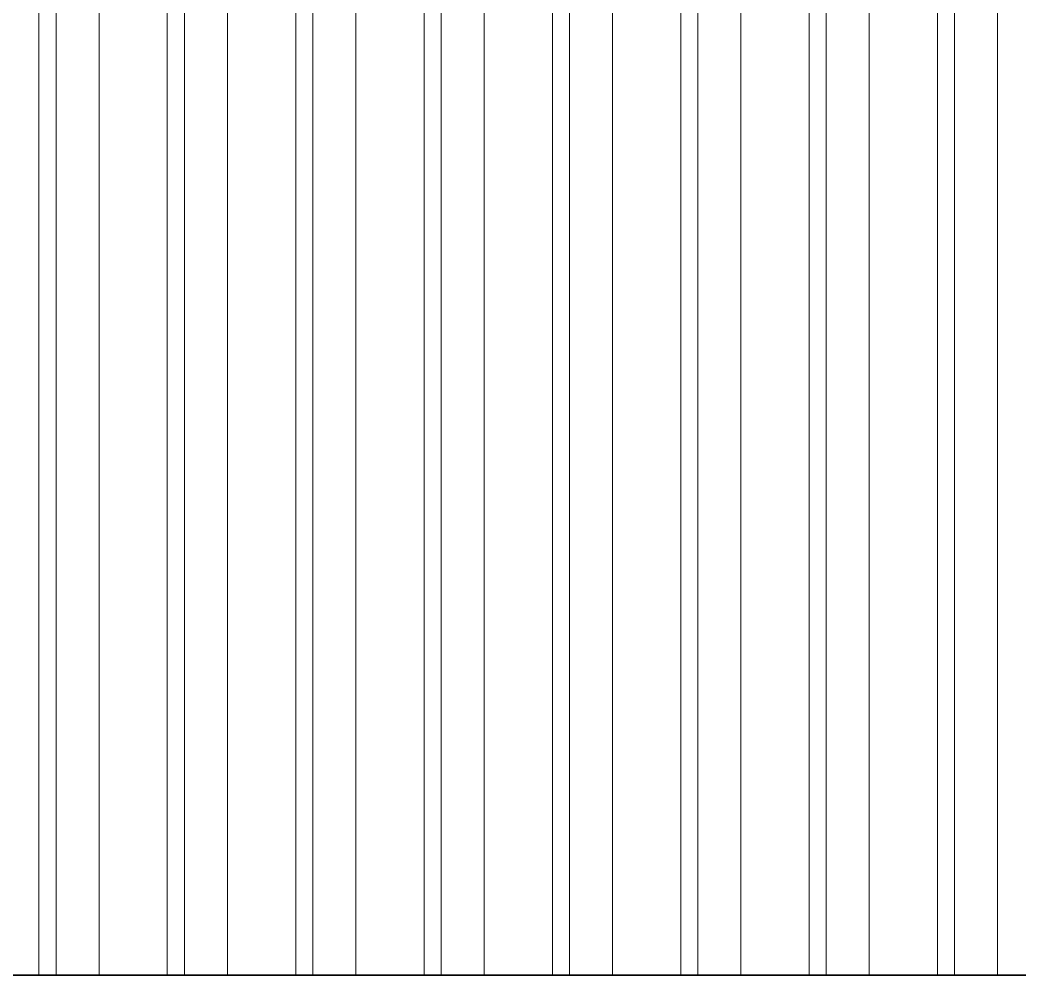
# Model space of a CAD drawing. Header units: millimetres. Extents: x 652554 to 1678317, y -308114 to 170803.
# Drawn here: x 747042.6 to 747335.2, y -92356 to -92076.2 of the extents above; entities that cross this region are included whole.
import ezdxf

# ---------------------------------------------------------------- set-up
doc = ezdxf.new("R2010")
doc.units = ezdxf.units.MM
for name, color, linetype, lineweight in [('A-GENM', 7, 'Continuous', 9), ('A-GLAZ-CURT', 7, 'Continuous', 9), ('A-GLAZ-CWMG', 7, 'Continuous', 35)]:
    doc.layers.add(name, color=color, linetype=linetype, lineweight=lineweight)

# ---------------------------------------------------------------- blocks, each defined once
blk = doc.blocks.new('DPA_CP_Entrance Louver Grill Vertical Z - Louver Grill Vertical Z-18398766-2241-01 ENTRANCE 2 ENLARGED ELEVATION 1')
at = {"layer": 'A-GLAZ-CURT', "color": 7}
for p, q in [((-632567.38, 108575), (-631997.49, 108575)), ((-631932.54, 108575), (-632396.38, 108575))]:
    blk.add_line(p, q, dxfattribs=at)
blk = doc.blocks.new('GM_Louver Grill Vertical Z - Z Profile-V50-2241-01 ENTRANCE 2 ENLARGED ELEVATION 1')
at = {"layer": 'A-GENM', "color": 7}
blk.add_line((-632187.62, 108575), (-632187.62, 113189.58), dxfattribs=at)
blk = doc.blocks.new('GM_Louver Grill Vertical Z - Z Profile-V51-2241-01 ENTRANCE 2 ENLARGED ELEVATION 1')
at = {"layer": 'A-GENM', "color": 7}
for p, q in [((-632225.22, 108575), (-632225.22, 113189.58)), ((-632205.22, 108575), (-632205.22, 113189.58)), ((-632200.22, 108575), (-632200.22, 113189.58)), ((-632200.22, 108575), (-632205.22, 108575)), ((-632205.22, 108575), (-632203.48, 108575)), ((-632203.48, 108575), (-632200.3, 108575)), ((-632200.3, 108575), (-632160.21, 108575)), ((-632160.13, 108575), (-632200.22, 108575)), ((-632160.21, 108575), (-632145.26, 108575)), ((-632147, 108575), (-632160.13, 108575)), ((-632145.26, 108575), (-632147, 108575))]:
    blk.add_line(p, q, dxfattribs=at)
blk = doc.blocks.new('GM_Louver Grill Vertical Z - Z Profile-V52-2241-01 ENTRANCE 2 ENLARGED ELEVATION 1')
at = {"layer": 'A-GENM', "color": 7}
for p, q in [((-632300.4, 108575), (-632300.4, 113189.58)), ((-632280.4, 108575), (-632280.4, 113189.58)), ((-632275.4, 108575), (-632275.4, 113189.58)), ((-632275.4, 108575), (-632280.4, 108575)), ((-632280.4, 108575), (-632278.67, 108575)), ((-632278.67, 108575), (-632275.49, 108575)), ((-632275.49, 108575), (-632235.4, 108575)), ((-632235.31, 108575), (-632275.4, 108575)), ((-632235.4, 108575), (-632220.45, 108575)), ((-632222.18, 108575), (-632235.31, 108575)), ((-632220.45, 108575), (-632222.18, 108575))]:
    blk.add_line(p, q, dxfattribs=at)
blk = doc.blocks.new('GM_Louver Grill Vertical Z - Z Profile-V53-2241-01 ENTRANCE 2 ENLARGED ELEVATION 1')
at = {"layer": 'A-GENM', "color": 7}
for p, q in [((-632350.59, 108575), (-632350.59, 113169.19)), ((-632355.59, 108575), (-632355.59, 113160.76)), ((-632375.59, 108575), (-632375.59, 113150.58)), ((-632350.59, 108575), (-632355.59, 108575)), ((-632355.59, 108575), (-632353.85, 108575)), ((-632353.85, 108575), (-632350.67, 108575)), ((-632350.67, 108575), (-632310.58, 108575)), ((-632310.5, 108575), (-632350.59, 108575)), ((-632310.58, 108575), (-632295.63, 108575)), ((-632297.37, 108575), (-632310.5, 108575)), ((-632295.63, 108575), (-632297.37, 108575))]:
    blk.add_line(p, q, dxfattribs=at)
blk = doc.blocks.new('GM_Louver Grill Vertical Z - Z Profile-V54-2241-01 ENTRANCE 2 ENLARGED ELEVATION 1')
at = {"layer": 'A-GENM', "color": 7}
for p, q in [((-632413.18, 108575), (-632413.18, 113150.58)), ((-632393.18, 108575), (-632393.18, 113150.58)), ((-632388.18, 108575), (-632388.18, 113150.58)), ((-632388.18, 108575), (-632393.18, 108575)), ((-632393.18, 108575), (-632391.45, 108575)), ((-632391.45, 108575), (-632388.26, 108575)), ((-632388.26, 108575), (-632348.18, 108575)), ((-632348.09, 108575), (-632388.18, 108575)), ((-632348.18, 108575), (-632333.23, 108575)), ((-632334.96, 108575), (-632348.09, 108575)), ((-632333.23, 108575), (-632334.96, 108575))]:
    blk.add_line(p, q, dxfattribs=at)
blk = doc.blocks.new('GM_Louver Grill Vertical Z - Z Profile-V55-2241-01 ENTRANCE 2 ENLARGED ELEVATION 1')
at = {"layer": 'A-GENM', "color": 7}
for p, q in [((-632450.77, 108575), (-632450.77, 113150.58)), ((-632430.77, 108575), (-632430.77, 113150.58)), ((-632425.77, 108575), (-632425.77, 113150.58)), ((-632425.77, 108575), (-632430.77, 108575)), ((-632430.77, 108575), (-632429.04, 108575)), ((-632429.04, 108575), (-632425.85, 108575)), ((-632425.85, 108575), (-632385.77, 108575)), ((-632385.68, 108575), (-632425.77, 108575)), ((-632385.77, 108575), (-632370.82, 108575)), ((-632372.55, 108575), (-632385.68, 108575)), ((-632370.82, 108575), (-632372.55, 108575))]:
    blk.add_line(p, q, dxfattribs=at)
blk = doc.blocks.new('GM_Louver Grill Vertical Z - Z Profile-V56-2241-01 ENTRANCE 2 ENLARGED ELEVATION 1')
at = {"layer": 'A-GENM', "color": 7}
for p, q in [((-632468.36, 108575), (-632468.36, 113150.58)), ((-632463.36, 108575), (-632463.36, 113150.58)), ((-632463.36, 108575), (-632468.36, 108575)), ((-632468.36, 108575), (-632466.63, 108575)), ((-632466.63, 108575), (-632463.45, 108575)), ((-632463.45, 108575), (-632423.36, 108575)), ((-632423.28, 108575), (-632463.36, 108575)), ((-632423.36, 108575), (-632408.41, 108575)), ((-632410.14, 108575), (-632423.28, 108575)), ((-632408.41, 108575), (-632410.14, 108575))]:
    blk.add_line(p, q, dxfattribs=at)
blk = doc.blocks.new('GM_Louver Grill Vertical Z - Z Profile-V57-2241-01 ENTRANCE 2 ENLARGED ELEVATION 1')
at = {"layer": 'A-GENM', "color": 7}
for p, q in [((-632501.04, 108575), (-632460.95, 108575)), ((-632460.87, 108575), (-632500.95, 108575)), ((-632460.95, 108575), (-632446, 108575)), ((-632447.73, 108575), (-632460.87, 108575)), ((-632446, 108575), (-632447.73, 108575))]:
    blk.add_line(p, q, dxfattribs=at)
blk = doc.blocks.new('Rectangular Mullion - 50x200-15305094-2241-01 ENTRANCE 2 ENLARGED ELEVATION 1')
at = {"layer": 'A-GLAZ-CWMG', "color": 7}
for p, q in [((-632062.44, 108575), (-632567.38, 108575)), ((-632353.04, 108575), (-631889.23, 108575))]:
    blk.add_line(p, q, dxfattribs=at)

msp = doc.modelspace()

# ---------------------------------------------------------------- block references
at = {"layer": 'A-GENM', "color": 7}
for name, p in [('GM_Louver Grill Vertical Z - Z Profile-V57-2241-01 ENTRANCE 2 ENLARGED ELEVATION 1', (1379516.5465, -200931.019)), ('GM_Louver Grill Vertical Z - Z Profile-V56-2241-01 ENTRANCE 2 ENLARGED ELEVATION 1', (1379516.5465, -200931.019)), ('GM_Louver Grill Vertical Z - Z Profile-V55-2241-01 ENTRANCE 2 ENLARGED ELEVATION 1', (1379516.5465, -200931.019)), ('GM_Louver Grill Vertical Z - Z Profile-V54-2241-01 ENTRANCE 2 ENLARGED ELEVATION 1', (1379516.5465, -200931.019)), ('GM_Louver Grill Vertical Z - Z Profile-V53-2241-01 ENTRANCE 2 ENLARGED ELEVATION 1', (1379516.5465, -200931.019)), ('GM_Louver Grill Vertical Z - Z Profile-V52-2241-01 ENTRANCE 2 ENLARGED ELEVATION 1', (1379478.9542, -200931.019)), ('GM_Louver Grill Vertical Z - Z Profile-V52-2241-01 ENTRANCE 2 ENLARGED ELEVATION 1', (1379516.5465, -200931.019)), ('GM_Louver Grill Vertical Z - Z Profile-V51-2241-01 ENTRANCE 2 ENLARGED ELEVATION 1', (1379478.9542, -200931.019)), ('GM_Louver Grill Vertical Z - Z Profile-V51-2241-01 ENTRANCE 2 ENLARGED ELEVATION 1', (1379516.5465, -200931.019)), ('GM_Louver Grill Vertical Z - Z Profile-V50-2241-01 ENTRANCE 2 ENLARGED ELEVATION 1', (1379516.5465, -200931.019))]:
    msp.add_blockref(name, p, dxfattribs=at)
at = {"layer": 'A-GLAZ-CURT', "color": 7}
msp.add_blockref('DPA_CP_Entrance Louver Grill Vertical Z - Louver Grill Vertical Z-18398766-2241-01 ENTRANCE 2 ENLARGED ELEVATION 1', (1379516.5465, -200931.019), dxfattribs=at)
at = {"layer": 'A-GLAZ-CWMG', "color": 7}
msp.add_blockref('Rectangular Mullion - 50x200-15305094-2241-01 ENTRANCE 2 ENLARGED ELEVATION 1', (1379516.5465, -200931.019), dxfattribs=at)

doc.saveas('drawing.dxf')
